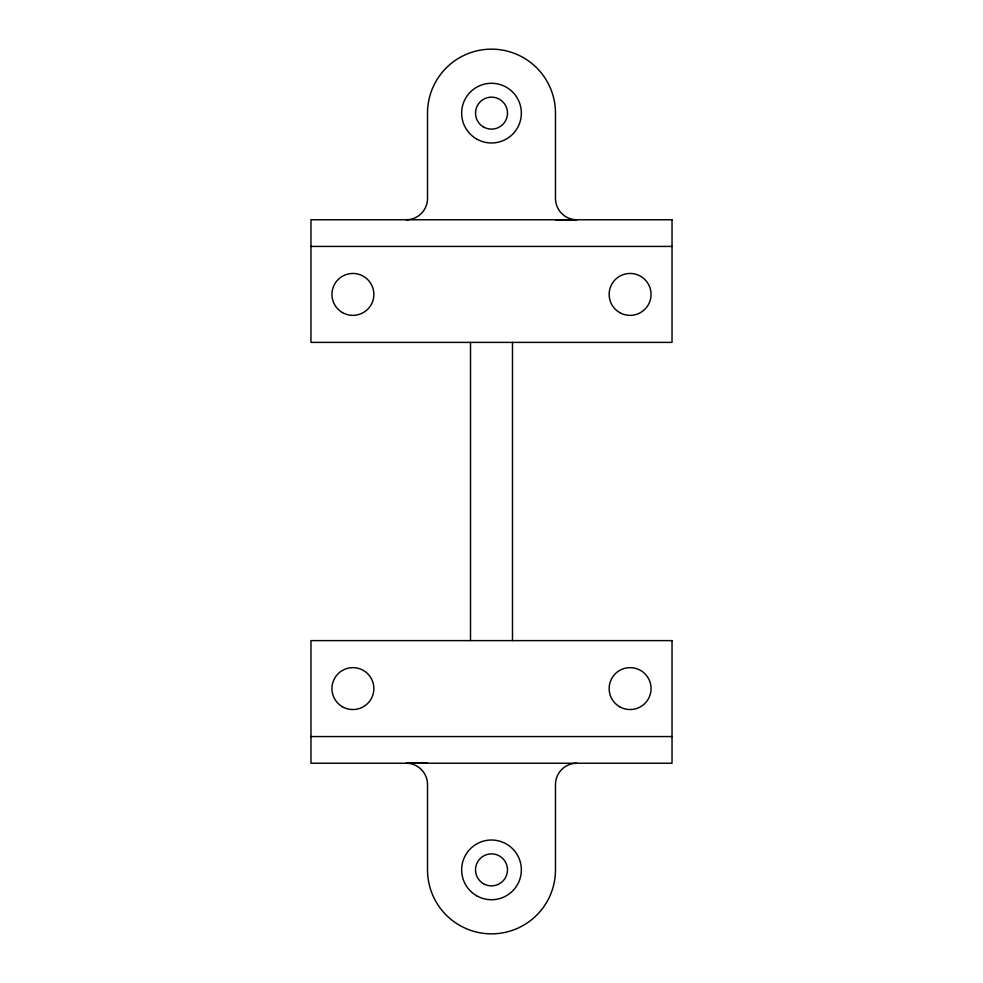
<?xml version="1.0" encoding="UTF-8"?>
<svg xmlns="http://www.w3.org/2000/svg" width="983" height="983" viewBox="0 0 983 983"><rect width="100%" height="100%" fill="white"/><g stroke="black" fill="none" stroke-linecap="round" stroke-linejoin="round"><path stroke-width="1.47" d="M555.481 219.762L576.812 219.762A21.331 21.331 0 0 1 555.481 198.443L555.481 113.131A63.981 63.981 0 0 0 491.5 49.15A63.981 63.981 0 0 0 427.519 113.131L427.519 198.443A21.331 21.331 0 0 1 406.188 219.762M427.519 763.238L406.188 763.238A21.331 21.331 0 0 1 427.519 784.557L427.519 869.869A63.981 63.981 0 0 0 491.5 933.85A63.981 63.981 0 0 0 555.481 869.869L555.481 784.557A21.331 21.331 0 0 1 576.812 763.238M310.972 246.426L672.028 246.426M310.972 736.574L672.028 736.574M512.487 342.391L512.487 640.609M470.513 342.391L470.513 640.609M672.028 219.762L310.972 219.762L310.972 342.391L672.028 342.391L672.028 219.762M672.028 640.609L310.972 640.609L310.972 763.238L672.028 763.238L672.028 640.609M342.416 312.557A20.962 20.962 0 0 0 373.859 294.409A20.962 20.962 0 0 0 342.416 276.26A20.962 20.962 0 0 0 342.416 312.557M619.622 312.557A20.962 20.962 0 0 0 651.065 294.409A20.962 20.962 0 0 0 619.622 276.26A20.962 20.962 0 0 0 619.622 312.557M342.416 706.74A20.962 20.962 0 0 0 373.859 688.591A20.962 20.962 0 0 0 342.416 670.443A20.962 20.962 0 0 0 342.416 706.74M619.622 706.74A20.962 20.962 0 0 0 651.065 688.591A20.962 20.962 0 0 0 619.622 670.443A20.962 20.962 0 0 0 619.622 706.74M483.501 883.717A15.998 15.998 0 0 0 507.498 869.869A15.998 15.998 0 0 0 483.501 856.021A15.998 15.998 0 0 0 483.501 883.717M476.571 895.722A29.859 29.859 0 0 0 521.359 869.869A29.859 29.859 0 0 0 476.571 844.016A29.859 29.859 0 0 0 476.571 895.722M476.571 138.984A29.859 29.859 0 0 0 521.359 113.131A29.859 29.859 0 0 0 476.571 87.278A29.859 29.859 0 0 0 476.571 138.984M483.501 126.979A15.998 15.998 0 0 0 507.498 113.131A15.998 15.998 0 0 0 483.501 99.283A15.998 15.998 0 0 0 483.501 126.979"/></g></svg>
